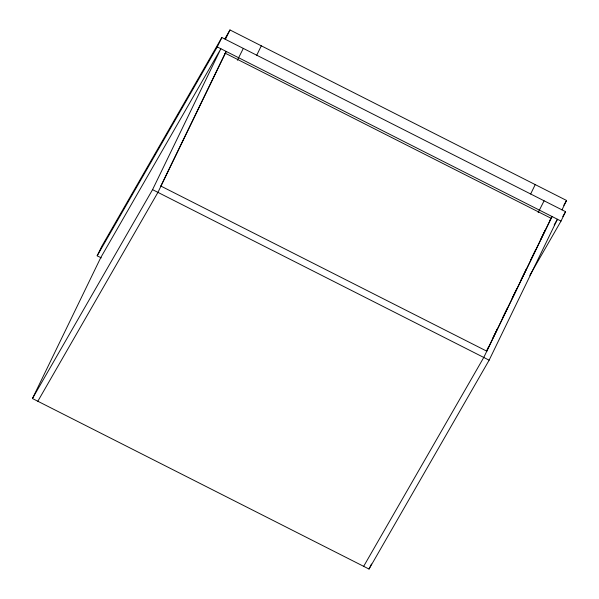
<?xml version="1.0" encoding="UTF-8"?>
<svg xmlns="http://www.w3.org/2000/svg" width="599" height="599" viewBox="0 0 599 599"><rect width="100%" height="100%" fill="white"/><g stroke="black" fill="none" stroke-linecap="round" stroke-linejoin="round"><path stroke-width="0.9" d="M101.306 257.892L97.173 255.803L101.725 246.406L221.84 37.527L565.576 211.679L561.023 221.068L529.83 275.315M32.451 398.53L100.752 257.615L220.866 48.736L152.558 189.651L32.451 398.53L369.029 569.05L489.136 360.171L557.444 219.256L554.18 224.924M97.173 255.803L217.28 46.924L221.84 37.527M225.419 39.347L229.971 29.95L566.549 200.47L561.997 209.867M160.779 186.169L225.231 53.199L551.073 218.276L486.62 351.246M243.321 48.414L237.369 60.237M256.746 55.22L261.299 45.824M530.662 193.994L535.221 184.597M544.094 200.792L538.142 212.615M369.029 569.05L371.47 564.018M486.837 350.46L488.47 347.098M492.962 337.836L497.447 328.581M502.344 318.481L507.241 308.388M512.13 298.287L516.623 289.025M521.108 279.77L526.409 268.831M530.489 260.415L535.791 249.476M540.276 240.214L545.172 230.121M224.85 38.853L229.971 29.95M224.842 53.888L226.235 51.462L157.934 192.376L37.819 401.255M549.74 220.582L552.068 216.538L483.767 357.453L363.66 566.332M563.756 205.33L566.549 200.47M562.783 216.538L565.576 211.679M217.28 46.924L561.023 221.068M160.966 186.109L486.8 351.186M152.558 189.651L489.136 360.171"/></g></svg>
